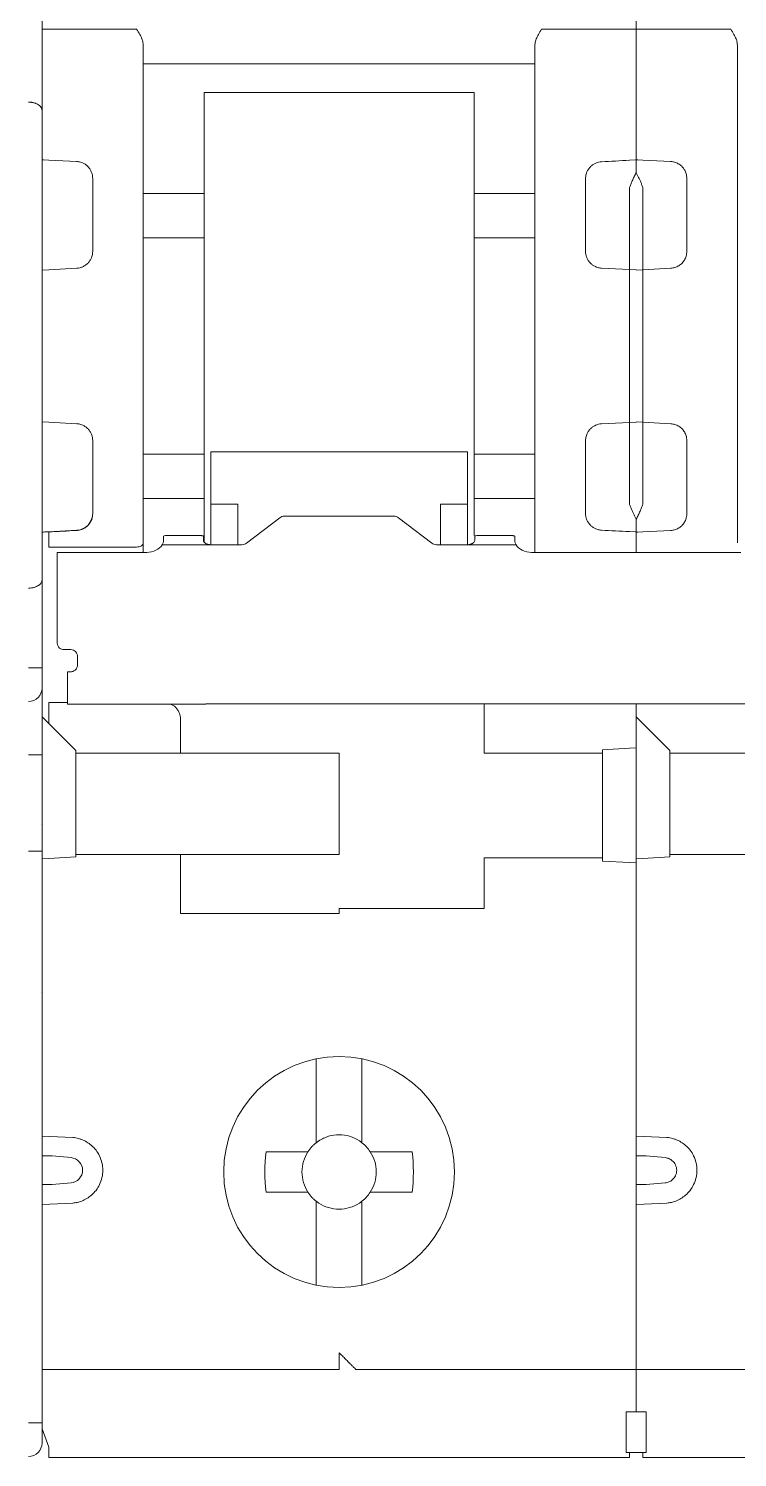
# Model space of a CAD drawing. Header units: millimetres. Extents: x 1359 to 3577, y 1336 to 3557.
# Drawn here: x 2644.58 to 2665.58, y 2687.53 to 2729.83 of the extents above; entities that cross this region are included whole.
import ezdxf

# ---------------------------------------------------------------- set-up
doc = ezdxf.new("R2010")
doc.units = ezdxf.units.MM
doc.layers.add('000-PI-Oprema', color=30, linetype='Continuous', lineweight=5)

msp = doc.modelspace()

# ---------------------------------------------------------------- linework, layer by layer
at = {"layer": '000-PI-Oprema', "color": 0, "lineweight": 0}
for p, q in [((2644.976, 2729.814), (2644.976, 2754.131)), ((2662.576, 2753.981), (2662.576, 2729.814)), ((2645.176, 2729.814), (2644.976, 2729.814)), ((2645.176, 2729.814), (2647.776, 2729.814)), ((2659.776, 2729.814), (2662.376, 2729.814)), ((2662.576, 2729.814), (2662.376, 2729.814)), ((2662.576, 2729.814), (2662.576, 2728.572)), ((2662.776, 2729.814), (2662.576, 2729.814)), ((2662.776, 2729.814), (2665.376, 2729.814)), ((2647.976, 2728.783), (2659.576, 2728.783)), ((2662.576, 2728.572), (2662.576, 2725.939)), ((2649.776, 2727.937), (2657.776, 2727.937)), ((2644.976, 2722.679), (2644.976, 2725.556)), ((2645.022, 2725.938), (2644.994, 2725.939)), ((2645.176, 2725.933), (2645.022, 2725.938)), ((2646.002, 2725.892), (2645.176, 2725.935)), ((2645.176, 2725.933), (2645.176, 2725.935)), ((2646.002, 2725.886), (2646.002, 2725.892)), ((2662.376, 2725.928), (2662.557, 2725.937)), ((2662.622, 2725.938), (2662.594, 2725.939)), ((2662.776, 2725.933), (2662.622, 2725.938)), ((2663.602, 2725.892), (2662.776, 2725.935)), ((2663.602, 2725.892), (2663.602, 2725.886)), ((2662.376, 2725.119), (2662.376, 2722.692)), ((2662.776, 2722.69), (2662.776, 2725.121)), ((2647.976, 2724.948), (2649.776, 2724.948)), ((2659.576, 2724.948), (2657.776, 2724.948)), ((2647.976, 2723.637), (2649.776, 2723.637)), ((2657.776, 2723.637), (2659.576, 2723.637)), ((2644.976, 2722.679), (2645.176, 2722.69)), ((2645.176, 2722.69), (2646.002, 2722.733)), ((2662.376, 2722.692), (2661.55, 2722.735)), ((2662.376, 2722.692), (2662.576, 2722.681)), ((2662.776, 2722.69), (2662.576, 2722.679)), ((2663.602, 2722.733), (2662.776, 2722.69)), ((2645.176, 2718.173), (2644.976, 2718.183)), ((2644.976, 2717.131), (2644.976, 2718.183)), ((2646.002, 2718.129), (2645.176, 2718.173)), ((2661.55, 2718.128), (2662.376, 2718.171)), ((2662.576, 2718.181), (2662.376, 2718.171)), ((2662.376, 2718.171), (2662.376, 2715.743)), ((2662.576, 2718.183), (2662.776, 2718.173)), ((2662.776, 2718.173), (2663.602, 2718.129)), ((2662.776, 2715.741), (2662.776, 2718.173)), ((2647.976, 2717.225), (2649.776, 2717.225)), ((2649.976, 2717.302), (2649.976, 2715.751)), ((2657.576, 2717.302), (2649.976, 2717.302)), ((2657.576, 2715.751), (2657.576, 2717.302)), ((2659.576, 2717.225), (2657.776, 2717.225)), ((2649.776, 2715.915), (2647.976, 2715.915)), ((2649.776, 2714.631), (2649.776, 2715.915)), ((2657.776, 2714.824), (2657.776, 2715.915)), ((2657.776, 2715.915), (2659.576, 2715.915)), ((2650.776, 2715.751), (2649.976, 2715.751)), ((2649.976, 2714.549), (2649.976, 2715.751)), ((2650.776, 2714.549), (2650.776, 2715.751)), ((2652.159, 2715.392), (2655.393, 2715.392)), ((2657.576, 2715.751), (2656.776, 2715.751)), ((2656.776, 2714.549), (2656.776, 2715.751)), ((2657.576, 2715.751), (2657.576, 2714.549)), ((2644.994, 2714.923), (2646.002, 2714.976)), ((2646.002, 2714.97), (2646.002, 2714.976)), ((2651.035, 2714.594), (2652.018, 2715.347)), ((2655.535, 2715.347), (2656.518, 2714.594)), ((2662.776, 2714.927), (2663.602, 2714.97)), ((2645.176, 2714.927), (2645.176, 2714.929)), ((2647.976, 2714.602), (2647.976, 2714.32)), ((2649.959, 2714.549), (2648.534, 2714.549)), ((2648.576, 2714.726), (2648.576, 2714.804)), ((2649.559, 2714.822), (2648.776, 2714.822)), ((2649.759, 2714.804), (2649.759, 2714.726)), ((2649.959, 2714.549), (2650.893, 2714.549)), ((2656.659, 2714.549), (2657.593, 2714.549)), ((2659.018, 2714.549), (2657.593, 2714.549)), ((2657.793, 2714.804), (2657.793, 2714.726)), ((2658.777, 2714.822), (2657.993, 2714.822)), ((2658.977, 2714.804), (2658.977, 2714.726)), ((2659.576, 2714.331), (2659.576, 2714.754)), ((2662.557, 2714.925), (2662.376, 2714.935)), ((2662.576, 2714.924), (2662.576, 2714.32)), ((2662.622, 2714.924), (2662.776, 2714.929)), ((2662.776, 2714.929), (2662.776, 2714.927)), ((2647.776, 2714.479), (2645.176, 2714.479)), ((2645.426, 2713.707), (2645.426, 2714.32)), ((2645.426, 2714.32), (2648.076, 2714.32)), ((2659.477, 2714.32), (2665.676, 2714.32)), ((2645.426, 2713.05), (2645.426, 2711.641)), ((2645.826, 2711.442), (2645.626, 2711.442)), ((2646.026, 2710.993), (2646.026, 2711.242)), ((2644.976, 2710.731), (2644.976, 2711.048)), ((2644.976, 2709.457), (2644.976, 2710.731)), ((2645.726, 2710.788), (2645.826, 2710.788)), ((2645.726, 2710.744), (2645.726, 2710.788)), ((2645.726, 2710.744), (2645.726, 2710.655)), ((2645.726, 2709.881), (2645.176, 2709.881)), ((2645.726, 2709.833), (2649.826, 2709.833)), ((2649.826, 2709.834), (2675.326, 2709.834)), ((2658.076, 2708.381), (2658.076, 2709.834)), ((2662.576, 2709.834), (2662.576, 2709.457)), ((2644.976, 2705.281), (2644.976, 2709.457)), ((2644.976, 2709.457), (2645.176, 2709.257)), ((2645.176, 2709.257), (2645.176, 2709.381)), ((2645.176, 2709.257), (2645.976, 2708.457)), ((2649.076, 2708.381), (2649.076, 2709.381)), ((2662.576, 2709.457), (2662.776, 2709.257)), ((2662.576, 2708.534), (2662.576, 2709.457)), ((2662.776, 2709.257), (2663.576, 2708.457)), ((2645.976, 2708.457), (2645.976, 2708.381)), ((2649.076, 2708.381), (2645.976, 2708.381)), ((2645.976, 2708.381), (2645.976, 2705.381)), ((2649.076, 2708.381), (2649.476, 2708.381)), ((2649.476, 2708.381), (2653.776, 2708.381)), ((2653.776, 2708.381), (2653.776, 2705.381)), ((2658.476, 2708.381), (2658.076, 2708.381)), ((2658.476, 2708.381), (2661.576, 2708.381)), ((2661.576, 2708.481), (2662.376, 2708.523)), ((2661.576, 2708.481), (2661.576, 2708.381)), ((2661.576, 2708.381), (2661.576, 2705.281)), ((2662.576, 2708.534), (2662.376, 2708.523)), ((2662.576, 2708.534), (2662.576, 2705.281)), ((2663.576, 2708.457), (2663.576, 2708.381)), ((2663.576, 2708.381), (2666.676, 2708.381)), ((2663.576, 2708.381), (2663.576, 2705.381)), ((2644.976, 2706.281), (2644.971, 2706.286)), ((2644.976, 2705.253), (2645.176, 2705.263)), ((2644.976, 2705.253), (2644.976, 2697.358)), ((2645.976, 2705.305), (2645.176, 2705.263)), ((2645.976, 2705.381), (2645.976, 2705.305)), ((2649.076, 2705.381), (2645.976, 2705.381)), ((2649.076, 2703.631), (2649.076, 2705.381)), ((2649.076, 2705.381), (2649.476, 2705.381)), ((2653.776, 2705.381), (2649.476, 2705.381)), ((2658.476, 2705.281), (2658.076, 2705.281)), ((2658.076, 2705.281), (2658.076, 2703.781)), ((2661.576, 2705.281), (2658.476, 2705.281)), ((2661.576, 2705.181), (2661.576, 2705.281)), ((2662.576, 2705.253), (2662.576, 2705.281)), ((2662.576, 2705.253), (2662.776, 2705.263)), ((2662.576, 2705.253), (2662.576, 2705.129)), ((2663.576, 2705.305), (2662.776, 2705.263)), ((2663.576, 2705.381), (2663.576, 2705.305)), ((2666.676, 2705.381), (2663.576, 2705.381)), ((2662.376, 2705.139), (2661.576, 2705.181)), ((2662.376, 2705.139), (2662.576, 2705.129)), ((2662.576, 2697.358), (2662.576, 2705.129)), ((2653.776, 2703.631), (2649.076, 2703.631)), ((2653.776, 2703.781), (2653.776, 2703.631)), ((2658.076, 2703.781), (2653.776, 2703.781)), ((2644.971, 2701.276), (2644.976, 2701.281)), ((2653.101, 2699.32), (2653.101, 2699.257)), ((2654.451, 2699.257), (2654.451, 2699.32)), ((2653.101, 2699.257), (2653.101, 2697.138)), ((2654.451, 2697.138), (2654.451, 2699.257)), ((2644.976, 2697.184), (2644.976, 2697.357)), ((2662.576, 2697.358), (2662.576, 2694.705)), ((2645.886, 2697.003), (2644.976, 2697.041)), ((2653.101, 2697.138), (2653.101, 2696.85)), ((2654.451, 2697.138), (2654.451, 2696.85)), ((2663.486, 2697.003), (2662.576, 2697.041)), ((2644.976, 2695.609), (2644.976, 2696.454)), ((2645.276, 2696.454), (2645.834, 2696.405)), ((2651.612, 2696.581), (2652.47, 2696.581)), ((2655.94, 2696.581), (2655.082, 2696.581)), ((2662.876, 2696.454), (2663.434, 2696.405)), ((2645.834, 2695.658), (2645.276, 2695.609)), ((2662.876, 2695.609), (2663.434, 2695.658)), ((2652.47, 2695.381), (2651.612, 2695.381)), ((2653.101, 2695.113), (2653.101, 2694.825)), ((2654.451, 2695.113), (2654.451, 2694.825)), ((2655.94, 2695.381), (2655.082, 2695.381)), ((2644.976, 2695.022), (2645.886, 2695.06)), ((2644.976, 2694.705), (2644.976, 2694.759)), ((2644.976, 2694.705), (2644.976, 2690.981)), ((2653.101, 2694.825), (2653.101, 2692.705)), ((2654.451, 2692.705), (2654.451, 2694.825)), ((2662.576, 2695.022), (2663.486, 2695.06)), ((2662.576, 2690.981), (2662.576, 2694.705)), ((2653.101, 2692.705), (2653.101, 2692.631)), ((2654.451, 2692.631), (2654.451, 2692.705)), ((2644.976, 2690.981), (2644.976, 2688.381)), ((2662.576, 2690.981), (2662.576, 2688.881)), ((2644.976, 2690.131), (2653.776, 2690.131)), ((2662.576, 2690.131), (2654.276, 2690.131)), ((2671.376, 2690.131), (2662.576, 2690.131)), ((2662.876, 2688.881), (2662.276, 2688.881)), ((2644.976, 2688.381), (2645.176, 2687.832)), ((2649.976, 2687.531), (2645.176, 2687.531)), ((2657.596, 2687.531), (2649.976, 2687.531)), ((2662.376, 2687.531), (2657.596, 2687.531)), ((2662.376, 2687.681), (2662.276, 2687.681)), ((2662.776, 2687.681), (2662.376, 2687.681)), ((2662.876, 2687.681), (2662.776, 2687.681)), ((2667.576, 2687.531), (2662.776, 2687.531))]:
    msp.add_line(p, q, dxfattribs=at)
at = {"layer": '000-PI-Oprema', "color": 0, "linetype": 'ByBlock', "lineweight": 0}
for p, q in [((2644.976, 2754.007), (2644.976, 2727.396)), ((2644.976, 2754.007), (2644.976, 2727.396)), ((2644.976, 2727.396), (2644.976, 2713.518)), ((2644.976, 2713.518), (2644.976, 2710.907)), ((2644.976, 2710.907), (2644.576, 2710.907)), ((2644.976, 2710.907), (2644.976, 2710.307)), ((2644.976, 2710.307), (2644.976, 2708.332)), ((2644.976, 2708.332), (2644.576, 2708.332)), ((2644.976, 2708.332), (2644.976, 2705.482)), ((2644.576, 2705.482), (2644.976, 2705.482)), ((2644.976, 2705.482), (2644.976, 2688.557)), ((2644.976, 2688.557), (2644.576, 2688.557)), ((2644.976, 2688.557), (2644.976, 2687.957))]:
    msp.add_line(p, q, dxfattribs=at)
at = {"layer": '000-PI-Oprema', "color": 0, "lineweight": 0, "flags": 128}
msp.add_lwpolyline([(2647.976, 2714.602), (2647.972, 2714.578), (2647.961, 2714.555), (2647.943, 2714.534), (2647.918, 2714.515), (2647.887, 2714.5), (2647.853, 2714.489), (2647.815, 2714.482), (2647.776, 2714.479)], dxfattribs=at)
at = {"layer": '000-PI-Oprema', "color": 0, "lineweight": 0}
msp.add_circle((2653.776, 2695.981), 3.418, dxfattribs=at)
at = {"layer": '000-PI-Oprema', "color": 0, "linetype": 'ByBlock', "lineweight": 0}
for centre in [(2644.576, 2710.307), (2644.576, 2687.957)]:
    msp.add_arc(centre, 0.4, 270, 0, dxfattribs=at)
at = {"layer": '000-PI-Oprema', "color": 0, "lineweight": 0}
for start, end in [(133.0681, 135), (123.0557, 133.0681), (46.9319, 56.9443), (136.9319, 146.9443), (135, 136.9319), (33.0557, 43.0681), (213.0557, 223.0681), (223.0681, 225), (225, 226.9319), (226.9319, 236.9443), (303.0557, 313.0681), (315, 316.9319), (316.9319, 326.9443)]:
    msp.add_arc((2653.776, 2695.981), 1.1, start, end, dxfattribs=at)
for points, knots in [([(2644.976, 2728.572), (2644.976, 2728.586), (2644.976, 2728.612), (2644.976, 2728.659), (2644.976, 2728.712), (2644.976, 2728.792), (2644.976, 2728.907), (2644.976, 2729.067), (2644.976, 2729.243), (2644.976, 2729.43), (2644.976, 2729.621), (2644.976, 2729.75), (2644.976, 2729.814)], [0, 0, 0, 0, 0.061391, 0.122427, 0.18342, 0.24468, 0.372209, 0.500076, 0.627605, 0.755472, 0.877481, 1, 1, 1, 1]), ([(2647.776, 2729.814), (2647.81, 2729.761), (2647.857, 2729.687), (2647.908, 2729.588), (2647.942, 2729.51), (2647.969, 2729.423), (2647.974, 2729.356), (2647.976, 2729.324)], [0, 0, 0, 0, 0.350015, 0.493309, 0.624855, 0.821183, 1, 1, 1, 1]), ([(2659.576, 2729.324), (2659.577, 2729.345), (2659.579, 2729.389), (2659.594, 2729.455), (2659.615, 2729.521), (2659.645, 2729.588), (2659.696, 2729.687), (2659.743, 2729.762), (2659.776, 2729.814)], [0, 0, 0, 0, 0.117446, 0.242847, 0.378002, 0.506391, 0.652474, 1, 1, 1, 1]), ([(2665.376, 2729.814), (2665.41, 2729.761), (2665.457, 2729.687), (2665.508, 2729.587), (2665.542, 2729.51), (2665.569, 2729.423), (2665.574, 2729.356), (2665.576, 2729.324)], [0, 0, 0, 0, 0.350596, 0.493868, 0.625405, 0.821427, 1, 1, 1, 1]), ([(2647.976, 2729.17), (2647.976, 2729.13), (2647.976, 2729.049), (2647.976, 2728.918), (2647.976, 2728.778), (2647.976, 2728.631), (2647.976, 2728.475), (2647.976, 2728.31), (2647.976, 2728.138), (2647.976, 2727.897), (2647.976, 2727.578), (2647.976, 2727.167), (2647.976, 2726.73), (2647.976, 2726.417), (2647.976, 2726.26)], [0, 0, 0, 0, 0.062736, 0.125281, 0.187695, 0.250043, 0.312387, 0.374792, 0.437318, 0.500031, 0.625212, 0.749931, 0.874692, 1, 1, 1, 1]), ([(2659.576, 2729.17), (2659.576, 2729.18), (2659.576, 2729.199), (2659.576, 2729.235), (2659.576, 2729.277), (2659.576, 2729.308), (2659.576, 2729.324)], [0, 0, 0, 0, 0.251193, 0.5, 0.748807, 1, 1, 1, 1]), ([(2659.576, 2726.108), (2659.576, 2726.192), (2659.576, 2726.358), (2659.576, 2726.6), (2659.576, 2726.835), (2659.576, 2727.062), (2659.576, 2727.282), (2659.576, 2727.495), (2659.576, 2727.701), (2659.576, 2727.965), (2659.576, 2728.274), (2659.576, 2728.61), (2659.576, 2728.914), (2659.576, 2729.085), (2659.576, 2729.17)], [0, 0, 0, 0, 0.062754, 0.125301, 0.187708, 0.250043, 0.312375, 0.374772, 0.437302, 0.500033, 0.625237, 0.749935, 0.874674, 1, 1, 1, 1]), ([(2665.576, 2729.324), (2665.576, 2729.308), (2665.576, 2729.277), (2665.576, 2729.235), (2665.576, 2729.199), (2665.576, 2729.18), (2665.576, 2729.17)], [0, 0, 0, 0, 0.251193, 0.5, 0.748807, 1, 1, 1, 1]), ([(2665.576, 2729.17), (2665.576, 2729.13), (2665.576, 2729.049), (2665.576, 2728.918), (2665.576, 2728.778), (2665.576, 2728.631), (2665.576, 2728.475), (2665.576, 2728.31), (2665.576, 2728.138), (2665.576, 2727.897), (2665.576, 2727.578), (2665.576, 2727.167), (2665.576, 2726.73), (2665.576, 2726.417), (2665.576, 2726.26)], [0, 0, 0, 0, 0.062736, 0.125281, 0.187695, 0.250043, 0.312387, 0.374792, 0.437318, 0.500031, 0.625212, 0.749931, 0.874692, 1, 1, 1, 1]), ([(2644.976, 2725.939), (2644.976, 2726.01), (2644.976, 2726.153), (2644.976, 2726.359), (2644.976, 2726.56), (2644.976, 2726.755), (2644.976, 2726.943), (2644.976, 2727.126), (2644.976, 2727.302), (2644.976, 2727.529), (2644.976, 2727.795), (2644.976, 2728.085), (2644.976, 2728.348), (2644.976, 2728.497), (2644.976, 2728.572)], [0, 0, 0, 0, 0.062728, 0.125271, 0.18769, 0.250045, 0.312396, 0.374804, 0.437328, 0.500029, 0.625194, 0.749922, 0.874696, 1, 1, 1, 1]), ([(2649.776, 2727.937), (2649.776, 2727.896), (2649.776, 2727.813), (2649.776, 2727.695), (2649.776, 2727.582), (2649.776, 2727.439), (2649.776, 2727.274), (2649.776, 2727.166), (2649.776, 2727.113)], [0, 0, 0, 0, 0.125424, 0.250193, 0.374902, 0.500146, 0.749703, 1, 1, 1, 1]), ([(2657.776, 2727.113), (2657.776, 2727.139), (2657.776, 2727.191), (2657.776, 2727.279), (2657.776, 2727.373), (2657.776, 2727.508), (2657.776, 2727.692), (2657.776, 2727.855), (2657.776, 2727.937)], [0, 0, 0, 0, 0.125424, 0.250193, 0.374902, 0.500146, 0.749703, 1, 1, 1, 1]), ([(2657.776, 2724.948), (2657.776, 2725.019), (2657.776, 2725.161), (2657.776, 2725.367), (2657.776, 2725.568), (2657.776, 2725.764), (2657.776, 2725.954), (2657.776, 2726.2), (2657.776, 2726.492), (2657.776, 2726.819), (2657.776, 2727.015), (2657.776, 2727.113)], [0, 0, 0, 0, 0.083508, 0.166833, 0.25006, 0.333277, 0.416572, 0.500032, 0.666688, 0.83311, 1, 1, 1, 1]), ([(2647.976, 2726.26), (2647.976, 2726.196), (2647.976, 2726.069), (2647.976, 2725.87), (2647.976, 2725.668), (2647.976, 2725.46), (2647.976, 2725.248), (2647.976, 2725.031), (2647.976, 2724.809), (2647.976, 2724.658), (2647.976, 2724.583)], [0, 0, 0, 0, 0.12575, 0.250858, 0.375537, 0.5, 0.624463, 0.749142, 0.87425, 1, 1, 1, 1]), ([(2659.576, 2724.715), (2659.576, 2724.786), (2659.576, 2724.928), (2659.576, 2725.136), (2659.576, 2725.34), (2659.576, 2725.539), (2659.576, 2725.734), (2659.576, 2725.924), (2659.576, 2726.047), (2659.576, 2726.108)], [0, 0, 0, 0, 0.143512, 0.28637, 0.428834, 0.571166, 0.71363, 0.856488, 1, 1, 1, 1]), ([(2665.576, 2726.26), (2665.576, 2726.196), (2665.576, 2726.069), (2665.576, 2725.87), (2665.576, 2725.668), (2665.576, 2725.46), (2665.576, 2725.248), (2665.576, 2725.031), (2665.576, 2724.809), (2665.576, 2724.658), (2665.576, 2724.583)], [0, 0, 0, 0, 0.12575, 0.250858, 0.375537, 0.5, 0.624463, 0.749142, 0.87425, 1, 1, 1, 1]), ([(2646.002, 2725.892), (2646.022, 2725.89), (2646.061, 2725.887), (2646.117, 2725.874), (2646.183, 2725.85), (2646.255, 2725.811), (2646.329, 2725.752), (2646.392, 2725.678), (2646.439, 2725.591), (2646.47, 2725.495), (2646.474, 2725.428), (2646.476, 2725.394)], [0, 0, 0, 0, 0.071618, 0.143308, 0.216363, 0.334035, 0.455285, 0.587191, 0.721903, 0.860899, 1, 1, 1, 1]), ([(2661.076, 2725.385), (2661.077, 2725.408), (2661.079, 2725.453), (2661.093, 2725.519), (2661.119, 2725.593), (2661.162, 2725.671), (2661.224, 2725.745), (2661.298, 2725.804), (2661.379, 2725.847), (2661.463, 2725.876), (2661.521, 2725.882), (2661.55, 2725.885)], [0, 0, 0, 0, 0.093221, 0.185813, 0.279137, 0.41434, 0.546905, 0.668022, 0.785627, 0.893606, 1, 1, 1, 1]), ([(2662.376, 2725.119), (2662.389, 2725.151), (2662.416, 2725.22), (2662.462, 2725.326), (2662.516, 2725.442), (2662.555, 2725.516), (2662.576, 2725.555)], [0, 0, 0, 0, 0.193415, 0.424448, 0.693252, 1, 1, 1, 1]), ([(2662.776, 2725.121), (2662.764, 2725.153), (2662.739, 2725.216), (2662.7, 2725.307), (2662.66, 2725.394), (2662.618, 2725.478), (2662.59, 2725.53), (2662.576, 2725.556)], [0, 0, 0, 0, 0.194202, 0.390464, 0.589612, 0.792498, 1, 1, 1, 1]), ([(2664.076, 2725.394), (2664.075, 2725.417), (2664.074, 2725.462), (2664.059, 2725.528), (2664.034, 2725.601), (2663.991, 2725.678), (2663.922, 2725.76), (2663.83, 2725.829), (2663.718, 2725.878), (2663.64, 2725.888), (2663.602, 2725.892)], [0, 0, 0, 0, 0.092601, 0.18543, 0.278489, 0.413813, 0.545287, 0.709927, 0.860804, 1, 1, 1, 1]), ([(2649.776, 2724.948), (2649.776, 2724.899), (2649.776, 2724.801), (2649.776, 2724.585), (2649.776, 2724.346), (2649.776, 2724.101), (2649.776, 2723.881), (2649.776, 2723.716), (2649.776, 2723.66), (2649.776, 2723.637)], [0, 0, 0, 0, 0.150243, 0.300485, 0.450729, 0.600973, 0.751216, 0.901461, 1, 1, 1, 1]), ([(2657.776, 2724.948), (2657.776, 2724.899), (2657.776, 2724.801), (2657.776, 2724.585), (2657.776, 2724.346), (2657.776, 2724.101), (2657.776, 2723.881), (2657.776, 2723.716), (2657.776, 2723.66), (2657.776, 2723.637)], [0, 0, 0, 0, 0.150243, 0.300485, 0.450729, 0.600973, 0.751216, 0.901461, 1, 1, 1, 1]), ([(2659.576, 2716.148), (2659.576, 2716.262), (2659.576, 2716.49), (2659.576, 2716.835), (2659.576, 2717.183), (2659.576, 2717.533), (2659.576, 2717.887), (2659.576, 2718.484), (2659.576, 2719.331), (2659.576, 2720.431), (2659.576, 2721.531), (2659.576, 2722.498), (2659.576, 2723.33), (2659.576, 2724.03), (2659.576, 2724.486), (2659.576, 2724.715)], [0, 0, 0, 0, 0.041431, 0.082793, 0.124119, 0.165441, 0.206793, 0.248207, 0.374079, 0.500012, 0.625883, 0.751817, 0.834548, 0.917188, 1, 1, 1, 1]), ([(2646.476, 2723.232), (2646.476, 2723.352), (2646.476, 2723.591), (2646.476, 2723.946), (2646.476, 2724.299), (2646.476, 2724.531), (2646.476, 2724.647)], [0, 0, 0, 0, 0.2501, 0.5, 0.7499, 1, 1, 1, 1]), ([(2647.976, 2724.583), (2647.976, 2724.472), (2647.976, 2724.25), (2647.976, 2723.915), (2647.976, 2723.577), (2647.976, 2723.237), (2647.976, 2722.895), (2647.976, 2722.316), (2647.976, 2721.496), (2647.976, 2720.431), (2647.976, 2719.367), (2647.976, 2718.431), (2647.976, 2717.625), (2647.976, 2716.946), (2647.976, 2716.502), (2647.976, 2716.28)], [0, 0, 0, 0, 0.041447, 0.082829, 0.124176, 0.16552, 0.206891, 0.248321, 0.374134, 0.500011, 0.625824, 0.751702, 0.834467, 0.91715, 1, 1, 1, 1]), ([(2665.576, 2724.583), (2665.576, 2724.472), (2665.576, 2724.25), (2665.576, 2723.915), (2665.576, 2723.577), (2665.576, 2723.237), (2665.576, 2722.895), (2665.576, 2722.316), (2665.576, 2721.496), (2665.576, 2720.431), (2665.576, 2719.367), (2665.576, 2718.431), (2665.576, 2717.625), (2665.576, 2716.946), (2665.576, 2716.502), (2665.576, 2716.28)], [0, 0, 0, 0, 0.041447, 0.082829, 0.124176, 0.16552, 0.206891, 0.248321, 0.374134, 0.500011, 0.625824, 0.751702, 0.834467, 0.91715, 1, 1, 1, 1]), ([(2649.776, 2723.637), (2649.776, 2723.554), (2649.776, 2723.387), (2649.776, 2723.132), (2649.776, 2722.875), (2649.776, 2722.615), (2649.776, 2722.352), (2649.776, 2721.905), (2649.776, 2721.265), (2649.776, 2720.431), (2649.776, 2719.598), (2649.776, 2718.869), (2649.776, 2718.247), (2649.776, 2717.728), (2649.776, 2717.393), (2649.776, 2717.225)], [0, 0, 0, 0, 0.041319, 0.082538, 0.123706, 0.164869, 0.206076, 0.247373, 0.373654, 0.500018, 0.626299, 0.752662, 0.835118, 0.917437, 1, 1, 1, 1]), ([(2657.776, 2723.637), (2657.776, 2722.63), (2657.776, 2721.531), (2657.776, 2719.332), (2657.776, 2718.233), (2657.776, 2717.225)], [0, 0, 0, 0, 0.5, 0.5, 1, 1, 1, 1]), ([(2646.476, 2723.232), (2646.476, 2723.211), (2646.474, 2723.169), (2646.461, 2723.106), (2646.438, 2723.035), (2646.399, 2722.96), (2646.34, 2722.885), (2646.268, 2722.822), (2646.186, 2722.775), (2646.096, 2722.743), (2646.034, 2722.736), (2646.002, 2722.733)], [0, 0, 0, 0, 0.085507, 0.170147, 0.255273, 0.381189, 0.506725, 0.630753, 0.754527, 0.877113, 1, 1, 1, 1]), ([(2661.55, 2722.735), (2661.529, 2722.737), (2661.487, 2722.74), (2661.426, 2722.756), (2661.358, 2722.782), (2661.285, 2722.824), (2661.213, 2722.887), (2661.154, 2722.961), (2661.11, 2723.046), (2661.081, 2723.138), (2661.078, 2723.202), (2661.076, 2723.234)], [0, 0, 0, 0, 0.082209, 0.16366, 0.245689, 0.369303, 0.493372, 0.618767, 0.744744, 0.872104, 1, 1, 1, 1]), ([(2663.602, 2722.733), (2663.623, 2722.735), (2663.664, 2722.739), (2663.725, 2722.754), (2663.783, 2722.776), (2663.839, 2722.806), (2663.891, 2722.842), (2663.95, 2722.897), (2664.012, 2722.978), (2664.065, 2723.095), (2664.072, 2723.185), (2664.076, 2723.232)], [0, 0, 0, 0, 0.080411, 0.161533, 0.243405, 0.326066, 0.409552, 0.493901, 0.642123, 0.810797, 1, 1, 1, 1]), ([(2644.976, 2718.183), (2644.976, 2718.289), (2644.976, 2718.502), (2644.976, 2718.821), (2644.976, 2719.142), (2644.976, 2719.463), (2644.976, 2719.785), (2644.976, 2720.108), (2644.976, 2720.512), (2644.976, 2720.997), (2644.976, 2721.56), (2644.976, 2722.122), (2644.976, 2722.493), (2644.976, 2722.679)], [0, 0, 0, 0, 0.071572, 0.143012, 0.214372, 0.285701, 0.357051, 0.428472, 0.500015, 0.625079, 0.749917, 0.8748, 1, 1, 1, 1]), ([(2662.376, 2722.692), (2662.376, 2722.585), (2662.376, 2722.371), (2662.376, 2722.049), (2662.376, 2721.727), (2662.376, 2721.404), (2662.376, 2721.08), (2662.376, 2720.756), (2662.376, 2720.35), (2662.376, 2719.863), (2662.376, 2719.297), (2662.376, 2718.732), (2662.376, 2718.358), (2662.376, 2718.171)], [0, 0, 0, 0, 0.071556, 0.142997, 0.214365, 0.285706, 0.357065, 0.428486, 0.500013, 0.625062, 0.749916, 0.874816, 1, 1, 1, 1]), ([(2646.002, 2718.129), (2646.023, 2718.128), (2646.065, 2718.124), (2646.126, 2718.108), (2646.195, 2718.082), (2646.268, 2718.04), (2646.34, 2717.978), (2646.399, 2717.903), (2646.443, 2717.818), (2646.471, 2717.726), (2646.475, 2717.662), (2646.476, 2717.63)], [0, 0, 0, 0, 0.082205, 0.163652, 0.245679, 0.369354, 0.493482, 0.618917, 0.744935, 0.872201, 1, 1, 1, 1]), ([(2661.076, 2717.628), (2661.077, 2717.65), (2661.079, 2717.692), (2661.091, 2717.755), (2661.115, 2717.826), (2661.154, 2717.901), (2661.213, 2717.976), (2661.285, 2718.038), (2661.367, 2718.085), (2661.456, 2718.118), (2661.519, 2718.124), (2661.55, 2718.128)], [0, 0, 0, 0, 0.085573, 0.170275, 0.255463, 0.381339, 0.506835, 0.630803, 0.754517, 0.877108, 1, 1, 1, 1]), ([(2664.076, 2717.63), (2664.075, 2717.654), (2664.073, 2717.702), (2664.058, 2717.77), (2664.036, 2717.831), (2664.007, 2717.886), (2663.974, 2717.934), (2663.922, 2717.995), (2663.842, 2718.06), (2663.726, 2718.114), (2663.644, 2718.124), (2663.602, 2718.129)], [0, 0, 0, 0, 0.097376, 0.189595, 0.276665, 0.358598, 0.435408, 0.507112, 0.674555, 0.83875, 1, 1, 1, 1]), ([(2646.476, 2716.215), (2646.476, 2716.331), (2646.476, 2716.564), (2646.476, 2716.917), (2646.476, 2717.272), (2646.476, 2717.511), (2646.476, 2717.63)], [0, 0, 0, 0, 0.2501, 0.5, 0.7499, 1, 1, 1, 1]), ([(2644.976, 2715.306), (2644.976, 2715.306), (2644.976, 2715.633), (2644.976, 2716.016), (2644.976, 2716.505), (2644.976, 2716.859), (2644.976, 2717.088), (2644.976, 2717.117), (2644.976, 2717.131)], [0, 0, 0, 0, 0.008736, 0.206989, 0.405242, 0.603494, 0.801747, 1, 1, 1, 1]), ([(2649.776, 2717.225), (2649.776, 2717.203), (2649.776, 2717.147), (2649.776, 2716.982), (2649.776, 2716.762), (2649.776, 2716.517), (2649.776, 2716.277), (2649.776, 2716.062), (2649.776, 2715.964), (2649.776, 2715.915)], [0, 0, 0, 0, 0.098539, 0.248784, 0.399027, 0.54927, 0.699515, 0.849757, 1, 1, 1, 1]), ([(2657.776, 2717.225), (2657.776, 2717.203), (2657.776, 2717.147), (2657.776, 2716.982), (2657.776, 2716.762), (2657.776, 2716.517), (2657.776, 2716.277), (2657.776, 2716.062), (2657.776, 2715.964), (2657.776, 2715.915)], [0, 0, 0, 0, 0.098539, 0.248784, 0.399027, 0.54927, 0.699515, 0.849757, 1, 1, 1, 1]), ([(2647.976, 2716.28), (2647.976, 2716.204), (2647.976, 2716.053), (2647.976, 2715.832), (2647.976, 2715.615), (2647.976, 2715.403), (2647.976, 2715.195), (2647.976, 2714.992), (2647.976, 2714.794), (2647.976, 2714.666), (2647.976, 2714.602)], [0, 0, 0, 0, 0.12575, 0.250858, 0.375537, 0.5, 0.624463, 0.749142, 0.87425, 1, 1, 1, 1]), ([(2665.576, 2716.28), (2665.576, 2716.204), (2665.576, 2716.053), (2665.576, 2715.832), (2665.576, 2715.615), (2665.576, 2715.403), (2665.576, 2715.195), (2665.576, 2714.992), (2665.576, 2714.794), (2665.576, 2714.666), (2665.576, 2714.602)], [0, 0, 0, 0, 0.12575, 0.250858, 0.375537, 0.5, 0.624463, 0.749142, 0.87425, 1, 1, 1, 1]), ([(2646.476, 2715.468), (2646.476, 2715.529), (2646.476, 2715.65), (2646.476, 2715.836), (2646.476, 2716.024), (2646.476, 2716.151), (2646.476, 2716.215)], [0, 0, 0, 0, 0.25014, 0.5, 0.74986, 1, 1, 1, 1]), ([(2659.576, 2714.754), (2659.576, 2714.816), (2659.576, 2714.938), (2659.576, 2715.128), (2659.576, 2715.323), (2659.576, 2715.522), (2659.576, 2715.726), (2659.576, 2715.935), (2659.576, 2716.077), (2659.576, 2716.148)], [0, 0, 0, 0, 0.143512, 0.28637, 0.428834, 0.571166, 0.71363, 0.856488, 1, 1, 1, 1]), ([(2646.002, 2714.976), (2646.044, 2714.978), (2646.09, 2714.986), (2646.19, 2715.02), (2646.243, 2715.047), (2646.343, 2715.129), (2646.389, 2715.184), (2646.457, 2715.318), (2646.476, 2715.396), (2646.476, 2715.476)], [0, 0, 0, 0, 0.25, 0.25, 0.5, 0.5, 0.75, 0.75, 1, 1, 1, 1]), ([(2646.002, 2714.97), (2646.021, 2714.972), (2646.059, 2714.975), (2646.115, 2714.988), (2646.171, 2715.008), (2646.225, 2715.035), (2646.278, 2715.069), (2646.335, 2715.118), (2646.398, 2715.192), (2646.445, 2715.285), (2646.472, 2715.382), (2646.475, 2715.439), (2646.476, 2715.468)], [0, 0, 0, 0, 0.068374, 0.139377, 0.213319, 0.290477, 0.371094, 0.455382, 0.587277, 0.761474, 0.880592, 1, 1, 1, 1]), ([(2661.55, 2714.978), (2661.531, 2714.98), (2661.492, 2714.983), (2661.436, 2714.996), (2661.37, 2715.02), (2661.298, 2715.058), (2661.224, 2715.118), (2661.161, 2715.192), (2661.114, 2715.279), (2661.082, 2715.376), (2661.078, 2715.443), (2661.076, 2715.477)], [0, 0, 0, 0, 0.070996, 0.142095, 0.214573, 0.332083, 0.453298, 0.585758, 0.72107, 0.860537, 1, 1, 1, 1]), ([(2662.376, 2715.743), (2662.389, 2715.712), (2662.414, 2715.648), (2662.453, 2715.557), (2662.493, 2715.47), (2662.534, 2715.386), (2662.562, 2715.334), (2662.576, 2715.308)], [0, 0, 0, 0, 0.1942, 0.390457, 0.5896, 0.792488, 1, 1, 1, 1]), ([(2662.776, 2715.741), (2662.764, 2715.71), (2662.736, 2715.641), (2662.69, 2715.535), (2662.636, 2715.419), (2662.597, 2715.345), (2662.576, 2715.306)], [0, 0, 0, 0, 0.193384, 0.424408, 0.693222, 1, 1, 1, 1]), ([(2663.602, 2714.97), (2663.621, 2714.972), (2663.659, 2714.975), (2663.715, 2714.988), (2663.771, 2715.008), (2663.825, 2715.035), (2663.878, 2715.069), (2663.935, 2715.118), (2663.998, 2715.192), (2664.045, 2715.285), (2664.072, 2715.382), (2664.075, 2715.439), (2664.076, 2715.468)], [0, 0, 0, 0, 0.068374, 0.139376, 0.213318, 0.290476, 0.371092, 0.45538, 0.587276, 0.76147, 0.88059, 1, 1, 1, 1]), ([(2644.976, 2712.29), (2644.976, 2712.327), (2644.976, 2712.4), (2644.976, 2712.52), (2644.976, 2712.647), (2644.976, 2712.781), (2644.976, 2712.922), (2644.976, 2713.071), (2644.976, 2713.227), (2644.976, 2713.445), (2644.976, 2713.733), (2644.976, 2714.105), (2644.976, 2714.5), (2644.976, 2714.782), (2644.976, 2714.924)], [0, 0, 0, 0, 0.062728, 0.125271, 0.18769, 0.250045, 0.312396, 0.374804, 0.437328, 0.500029, 0.625194, 0.749922, 0.874696, 1, 1, 1, 1]), ([(2645.176, 2714.929), (2645.15, 2714.928), (2645.097, 2714.927), (2645.047, 2714.925), (2645.022, 2714.924)], [0, 0, 0, 0, 0.508632, 1, 1, 1, 1]), ([(2648.076, 2714.32), (2648.173, 2714.32), (2648.269, 2714.342), (2648.431, 2714.423), (2648.496, 2714.481), (2648.534, 2714.549)], [0, 0, 0, 0, 0.5, 0.5, 1, 1, 1, 1]), ([(2648.576, 2714.676), (2648.576, 2714.667), (2648.575, 2714.65), (2648.566, 2714.619), (2648.554, 2714.586), (2648.541, 2714.561), (2648.534, 2714.549)], [0, 0, 0, 0, 0.256458, 0.506841, 0.753776, 1, 1, 1, 1]), ([(2648.576, 2714.804), (2648.576, 2714.809), (2648.598, 2714.814), (2648.672, 2714.82), (2648.724, 2714.822), (2648.776, 2714.822)], [0, 0, 0, 0, 0.5, 0.5, 1, 1, 1, 1]), ([(2648.576, 2714.676), (2648.576, 2714.684), (2648.576, 2714.701), (2648.576, 2714.718), (2648.576, 2714.723), (2648.576, 2714.726)], [0, 0, 0, 0, 0.334189, 0.665811, 1, 1, 1, 1]), ([(2649.759, 2714.804), (2649.759, 2714.806), (2649.757, 2714.808), (2649.745, 2714.811), (2649.727, 2714.814), (2649.694, 2714.818), (2649.638, 2714.821), (2649.586, 2714.822), (2649.559, 2714.822)], [0, 0, 0, 0, 0.128148, 0.251094, 0.373747, 0.501054, 0.748354, 1, 1, 1, 1]), ([(2649.759, 2714.676), (2649.76, 2714.67), (2649.761, 2714.658), (2649.772, 2714.636), (2649.789, 2714.614), (2649.819, 2714.59), (2649.873, 2714.559), (2649.926, 2714.553), (2649.959, 2714.549)], [0, 0, 0, 0, 0.121269, 0.244591, 0.370821, 0.500756, 0.692101, 1, 1, 1, 1]), ([(2657.593, 2714.549), (2657.608, 2714.55), (2657.635, 2714.551), (2657.672, 2714.56), (2657.7, 2714.572), (2657.721, 2714.583), (2657.752, 2714.603), (2657.786, 2714.637), (2657.791, 2714.663), (2657.793, 2714.676)], [0, 0, 0, 0, 0.138294, 0.257669, 0.358107, 0.439606, 0.502183, 0.756685, 1, 1, 1, 1]), ([(2657.993, 2714.822), (2657.98, 2714.822), (2657.954, 2714.822), (2657.916, 2714.821), (2657.881, 2714.819), (2657.842, 2714.816), (2657.801, 2714.811), (2657.796, 2714.807), (2657.793, 2714.804)], [0, 0, 0, 0, 0.128148, 0.251094, 0.373747, 0.501054, 0.748354, 1, 1, 1, 1]), ([(2658.977, 2714.804), (2658.976, 2714.806), (2658.974, 2714.808), (2658.963, 2714.811), (2658.944, 2714.814), (2658.911, 2714.818), (2658.856, 2714.821), (2658.803, 2714.822), (2658.777, 2714.822)], [0, 0, 0, 0, 0.128148, 0.251094, 0.373747, 0.501054, 0.748354, 1, 1, 1, 1]), ([(2658.977, 2714.726), (2658.977, 2714.723), (2658.977, 2714.718), (2658.977, 2714.701), (2658.977, 2714.684), (2658.977, 2714.676)], [0, 0, 0, 0, 0.334189, 0.665811, 1, 1, 1, 1]), ([(2659.018, 2714.549), (2659.012, 2714.561), (2658.999, 2714.586), (2658.986, 2714.619), (2658.978, 2714.65), (2658.977, 2714.667), (2658.977, 2714.676)], [0, 0, 0, 0, 0.246224, 0.493159, 0.743542, 1, 1, 1, 1]), ([(2659.018, 2714.549), (2659.057, 2714.481), (2659.122, 2714.423), (2659.284, 2714.342), (2659.38, 2714.32), (2659.477, 2714.32)], [0, 0, 0, 0, 0.5, 0.5, 1, 1, 1, 1]), ([(2644.976, 2711.048), (2644.976, 2711.081), (2644.976, 2711.145), (2644.976, 2711.241), (2644.976, 2711.336), (2644.976, 2711.463), (2644.976, 2711.619), (2644.976, 2711.795), (2644.976, 2711.955), (2644.976, 2712.092), (2644.976, 2712.207), (2644.976, 2712.262), (2644.976, 2712.29)], [0, 0, 0, 0, 0.061391, 0.122427, 0.18342, 0.24468, 0.372209, 0.500076, 0.627605, 0.755472, 0.877481, 1, 1, 1, 1]), ([(2645.426, 2711.641), (2645.427, 2711.628), (2645.429, 2711.601), (2645.44, 2711.564), (2645.459, 2711.529), (2645.492, 2711.49), (2645.547, 2711.45), (2645.6, 2711.444), (2645.626, 2711.442)], [0, 0, 0, 0, 0.128148, 0.251094, 0.373747, 0.501054, 0.748354, 1, 1, 1, 1]), ([(2646.026, 2711.242), (2646.026, 2711.295), (2646.005, 2711.346), (2645.931, 2711.42), (2645.879, 2711.442), (2645.826, 2711.442)], [0, 0, 0, 0, 0.5, 0.5, 1, 1, 1, 1]), ([(2645.826, 2710.788), (2645.84, 2710.789), (2645.866, 2710.79), (2645.904, 2710.802), (2645.938, 2710.82), (2645.978, 2710.853), (2646.018, 2710.908), (2646.024, 2710.961), (2646.026, 2710.993)], [0, 0, 0, 0, 0.128148, 0.251094, 0.373747, 0.501054, 0.748354, 1, 1, 1, 1]), ([(2645.726, 2709.833), (2645.726, 2709.848), (2645.726, 2709.856), (2645.726, 2710.029), (2645.726, 2710.306), (2645.726, 2710.538), (2645.726, 2710.655)], [0, 0, 0, 0, 0.206145, 0.470763, 0.735381, 1, 1, 1, 1]), ([(2645.176, 2709.881), (2645.176, 2709.881), (2645.176, 2709.827), (2645.176, 2709.642), (2645.176, 2709.512), (2645.176, 2709.381)], [0, 0, 0, 0, 0.5, 0.5, 1, 1, 1, 1]), ([(2648.783, 2709.833), (2648.834, 2709.806), (2648.911, 2709.764), (2648.993, 2709.664), (2649.04, 2709.577), (2649.071, 2709.481), (2649.074, 2709.414), (2649.076, 2709.381)], [0, 0, 0, 0, 0.351287, 0.528122, 0.693874, 0.849103, 1, 1, 1, 1]), ([(2644.976, 2696.454), (2644.976, 2696.571), (2644.976, 2696.805), (2644.976, 2697.083), (2644.976, 2697.181), (2644.976, 2697.219)], [0, 0, 0, 0, 0.378161, 0.755931, 1, 1, 1, 1]), ([(2645.886, 2697.003), (2645.916, 2696.999), (2645.977, 2696.992), (2646.065, 2696.971), (2646.176, 2696.935), (2646.304, 2696.872), (2646.449, 2696.767), (2646.58, 2696.63), (2646.688, 2696.453), (2646.76, 2696.251), (2646.784, 2696.031), (2646.76, 2695.812), (2646.689, 2695.61), (2646.58, 2695.433), (2646.45, 2695.295), (2646.304, 2695.19), (2646.162, 2695.122), (2646.022, 2695.077), (2645.931, 2695.066), (2645.886, 2695.06)], [0, 0, 0, 0, 0.031513, 0.062834, 0.094232, 0.152293, 0.210532, 0.279327, 0.348301, 0.424071, 0.50002, 0.57579, 0.651739, 0.720534, 0.789508, 0.847569, 0.905809, 0.95275, 1, 1, 1, 1]), ([(2654.376, 2696.903), (2654.287, 2696.961), (2654.189, 2697.006), (2653.986, 2697.066), (2653.883, 2697.081), (2653.67, 2697.081), (2653.566, 2697.066), (2653.414, 2697.021), (2653.364, 2697.002), (2653.292, 2696.969), (2653.268, 2696.957), (2653.233, 2696.938), (2653.221, 2696.931), (2653.204, 2696.921), (2653.196, 2696.916), (2653.187, 2696.91), (2653.182, 2696.907), (2653.178, 2696.906), (2653.176, 2696.903)], [0, 0, 0, 0, 0.25, 0.25, 0.5, 0.5, 0.75, 0.75, 0.875, 0.875, 0.9375, 0.9375, 0.96875, 0.96875, 0.984375, 0.992188, 0.992188, 1, 1, 1, 1]), ([(2663.486, 2697.003), (2663.516, 2696.999), (2663.577, 2696.992), (2663.665, 2696.971), (2663.776, 2696.935), (2663.904, 2696.872), (2664.049, 2696.767), (2664.18, 2696.63), (2664.288, 2696.453), (2664.36, 2696.251), (2664.384, 2696.031), (2664.36, 2695.812), (2664.289, 2695.61), (2664.18, 2695.433), (2664.05, 2695.295), (2663.904, 2695.19), (2663.762, 2695.122), (2663.622, 2695.077), (2663.531, 2695.066), (2663.486, 2695.06)], [0, 0, 0, 0, 0.031513, 0.062834, 0.094232, 0.152293, 0.210532, 0.279327, 0.348301, 0.424071, 0.50002, 0.57579, 0.651739, 0.720534, 0.789508, 0.847569, 0.905809, 0.95275, 1, 1, 1, 1]), ([(2644.976, 2696.454), (2644.976, 2696.454), (2645.006, 2696.454), (2645.123, 2696.454), (2645.206, 2696.454), (2645.276, 2696.454)], [0, 0, 0, 0, 0.5, 0.5, 1, 1, 1, 1]), ([(2645.834, 2696.405), (2645.926, 2696.397), (2646.015, 2696.353), (2646.14, 2696.216), (2646.176, 2696.124), (2646.176, 2695.939), (2646.14, 2695.846), (2646.015, 2695.71), (2645.926, 2695.666), (2645.834, 2695.658)], [0, 0, 0, 0, 0.25, 0.25, 0.5, 0.5, 0.75, 0.75, 1, 1, 1, 1]), ([(2652.47, 2696.581), (2652.537, 2696.581), (2652.662, 2696.581), (2652.794, 2696.581), (2652.854, 2696.581)], [0, 0, 0, 0, 0.540007, 1, 1, 1, 1]), ([(2654.698, 2695.381), (2654.814, 2695.56), (2654.876, 2695.768), (2654.876, 2696.194), (2654.814, 2696.403), (2654.698, 2696.581)], [0, 0, 0, 0, 0.5, 0.5, 1, 1, 1, 1]), ([(2662.576, 2696.454), (2662.576, 2696.454), (2662.606, 2696.454), (2662.723, 2696.454), (2662.806, 2696.454), (2662.876, 2696.454)], [0, 0, 0, 0, 0.5, 0.5, 1, 1, 1, 1]), ([(2663.434, 2695.658), (2663.454, 2695.66), (2663.492, 2695.665), (2663.548, 2695.684), (2663.6, 2695.711), (2663.652, 2695.75), (2663.701, 2695.801), (2663.757, 2695.893), (2663.789, 2696.031), (2663.757, 2696.17), (2663.701, 2696.261), (2663.639, 2696.326), (2663.55, 2696.385), (2663.473, 2696.398), (2663.434, 2696.405)], [0, 0, 0, 0, 0.053559, 0.105722, 0.157796, 0.211095, 0.279916, 0.349203, 0.500308, 0.651412, 0.720233, 0.789521, 0.894347, 1, 1, 1, 1]), ([(2644.976, 2694.759), (2644.976, 2694.763), (2644.976, 2694.787), (2644.976, 2694.961), (2644.976, 2695.253), (2644.976, 2695.49), (2644.976, 2695.609)], [0, 0, 0, 0, 0.06983, 0.379482, 0.689581, 1, 1, 1, 1]), ([(2644.976, 2695.609), (2644.976, 2695.609), (2645.009, 2695.609), (2645.12, 2695.609), (2645.198, 2695.609), (2645.276, 2695.609)], [0, 0, 0, 0, 0.5, 0.5, 1, 1, 1, 1]), ([(2662.576, 2695.609), (2662.576, 2695.609), (2662.609, 2695.609), (2662.72, 2695.609), (2662.798, 2695.609), (2662.876, 2695.609)], [0, 0, 0, 0, 0.5, 0.5, 1, 1, 1, 1]), ([(2652.47, 2695.381), (2652.538, 2695.381), (2652.662, 2695.381), (2652.794, 2695.381), (2652.854, 2695.381)], [0, 0, 0, 0, 0.54278, 1, 1, 1, 1]), ([(2653.176, 2695.059), (2653.354, 2694.943), (2653.562, 2694.882), (2653.987, 2694.881), (2654.198, 2694.943), (2654.376, 2695.059)], [0, 0, 0, 0, 0.5, 0.5, 1, 1, 1, 1]), ([(2653.776, 2690.631), (2653.776, 2690.61), (2653.776, 2690.568), (2653.776, 2690.506), (2653.776, 2690.435), (2653.776, 2690.355), (2653.776, 2690.276), (2653.776, 2690.21), (2653.776, 2690.165), (2653.776, 2690.137), (2653.776, 2690.133), (2653.776, 2690.131)], [0, 0, 0, 0, 0.080758, 0.160392, 0.240099, 0.368585, 0.500066, 0.628554, 0.760036, 0.877963, 1, 1, 1, 1]), ([(2654.276, 2690.131), (2654.276, 2690.132), (2654.275, 2690.133), (2654.267, 2690.14), (2654.255, 2690.152), (2654.233, 2690.175), (2654.193, 2690.215), (2654.13, 2690.278), (2654.054, 2690.354), (2653.967, 2690.44), (2653.874, 2690.534), (2653.809, 2690.599), (2653.776, 2690.631)], [0, 0, 0, 0, 0.051851, 0.10362, 0.156261, 0.210683, 0.323967, 0.445967, 0.575521, 0.712834, 0.854621, 1, 1, 1, 1]), ([(2662.276, 2687.681), (2662.276, 2687.73), (2662.276, 2687.795), (2662.276, 2688.059), (2662.276, 2688.319), (2662.276, 2688.881)], [0.2858647, 0.2858647, 0.2858647, 0.2858647, 0.5, 0.5, 1, 1, 1, 1]), ([(2662.876, 2687.681), (2662.876, 2687.7), (2662.876, 2687.755), (2662.876, 2687.869), (2662.876, 2688.028), (2662.876, 2688.206), (2662.876, 2688.393), (2662.876, 2688.518), (2662.876, 2688.881)], [0.287427, 0.287427, 0.287427, 0.287427, 0.3699948, 0.5001298, 0.629921, 0.7600558, 0.879771, 1, 1, 1, 1]), ([(2645.176, 2687.531), (2645.176, 2687.532), (2645.176, 2687.534), (2645.176, 2687.546), (2645.176, 2687.569), (2645.176, 2687.61), (2645.176, 2687.675), (2645.176, 2687.75), (2645.176, 2687.805), (2645.176, 2687.832)], [0, 0, 0, 0, 0.0807576, 0.160392, 0.2400995, 0.3685854, 0.5000663, 0.6285535, 0.7387531, 0.7387531, 0.7387531, 0.7387531]), ([(2662.376, 2687.531), (2662.376, 2687.54), (2662.376, 2687.557), (2662.376, 2687.625), (2662.376, 2687.68), (2662.376, 2687.681)], [0, 0, 0, 0, 0.494587, 0.989166, 1, 1, 1, 1]), ([(2662.776, 2687.681), (2662.776, 2687.68), (2662.776, 2687.625), (2662.776, 2687.557), (2662.776, 2687.54), (2662.776, 2687.531)], [0, 0, 0, 0, 0.010834, 0.505413, 1, 1, 1, 1])]:
    msp.add_open_spline(points, degree=3, knots=knots, dxfattribs=at)
for points in [[(2647.976, 2729.17), (2647.976, 2729.206), (2647.976, 2729.259), (2647.976, 2729.324)], [(2649.776, 2724.948), (2649.776, 2725.803), (2649.776, 2726.543), (2649.776, 2727.113)], [(2644.994, 2725.939), (2644.988, 2725.939), (2644.982, 2725.939), (2644.976, 2725.939)], [(2644.976, 2725.939), (2644.976, 2725.923), (2644.976, 2725.787), (2644.976, 2725.556)], [(2661.55, 2725.885), (2661.825, 2725.899), (2662.101, 2725.913), (2662.376, 2725.928)], [(2662.557, 2725.937), (2662.563, 2725.937), (2662.57, 2725.937), (2662.576, 2725.937)], [(2662.576, 2725.939), (2662.582, 2725.939), (2662.588, 2725.939), (2662.594, 2725.939)], [(2662.576, 2725.555), (2662.576, 2725.785), (2662.576, 2725.922), (2662.576, 2725.937)], [(2646.476, 2725.394), (2646.476, 2725.153), (2646.476, 2724.903), (2646.476, 2724.647)], [(2661.076, 2724.782), (2661.076, 2724.988), (2661.076, 2725.189), (2661.076, 2725.385)], [(2664.076, 2725.394), (2664.076, 2725.153), (2664.076, 2724.903), (2664.076, 2724.647)], [(2661.076, 2723.234), (2661.076, 2723.759), (2661.076, 2724.276), (2661.076, 2724.782)], [(2664.076, 2724.647), (2664.076, 2724.184), (2664.076, 2723.711), (2664.076, 2723.232)], [(2662.776, 2722.69), (2662.776, 2721.199), (2662.776, 2719.663), (2662.776, 2718.173)], [(2661.076, 2716.081), (2661.076, 2716.587), (2661.076, 2717.104), (2661.076, 2717.628)], [(2664.076, 2717.63), (2664.076, 2717.151), (2664.076, 2716.679), (2664.076, 2716.215)], [(2661.076, 2715.477), (2661.076, 2715.673), (2661.076, 2715.875), (2661.076, 2716.081)], [(2664.076, 2716.215), (2664.076, 2715.959), (2664.076, 2715.71), (2664.076, 2715.468)], [(2652.018, 2715.347), (2652.055, 2715.375), (2652.107, 2715.392), (2652.159, 2715.392)], [(2655.393, 2715.392), (2655.446, 2715.392), (2655.498, 2715.375), (2655.535, 2715.347)], [(2644.976, 2715.306), (2644.976, 2715.076), (2644.976, 2714.939), (2644.976, 2714.924)], [(2646.002, 2714.97), (2645.727, 2714.956), (2645.452, 2714.942), (2645.176, 2714.927)], [(2662.376, 2714.935), (2662.101, 2714.949), (2661.825, 2714.963), (2661.55, 2714.978)], [(2662.576, 2714.926), (2662.576, 2714.941), (2662.576, 2715.077), (2662.576, 2715.308)], [(2644.976, 2714.924), (2644.982, 2714.923), (2644.988, 2714.923), (2644.994, 2714.923)], [(2645.022, 2714.924), (2645.012, 2714.924), (2645.003, 2714.923), (2644.994, 2714.923)], [(2645.176, 2714.927), (2645.176, 2714.773), (2645.176, 2714.624), (2645.176, 2714.479)], [(2649.759, 2714.676), (2649.759, 2714.703), (2649.759, 2714.721), (2649.759, 2714.726)], [(2650.893, 2714.549), (2650.946, 2714.549), (2650.998, 2714.566), (2651.035, 2714.594)], [(2656.518, 2714.594), (2656.555, 2714.566), (2656.607, 2714.549), (2656.659, 2714.549)], [(2657.793, 2714.726), (2657.793, 2714.721), (2657.793, 2714.703), (2657.793, 2714.676)], [(2662.576, 2714.926), (2662.57, 2714.925), (2662.563, 2714.925), (2662.557, 2714.925)], [(2662.594, 2714.923), (2662.588, 2714.923), (2662.582, 2714.924), (2662.576, 2714.924)], [(2662.622, 2714.924), (2662.612, 2714.924), (2662.603, 2714.923), (2662.594, 2714.923)], [(2645.426, 2713.707), (2645.426, 2713.526), (2645.426, 2713.284), (2645.426, 2713.05)], [(2654.527, 2696.785), (2654.536, 2696.776), (2654.545, 2696.768), (2654.554, 2696.759)], [(2651.612, 2696.581), (2651.564, 2696.183), (2651.564, 2695.78), (2651.612, 2695.381)], [(2652.854, 2696.581), (2652.738, 2696.403), (2652.676, 2696.194), (2652.676, 2695.981)], [(2654.554, 2696.759), (2654.563, 2696.75), (2654.571, 2696.741), (2654.58, 2696.732)], [(2655.082, 2696.581), (2654.959, 2696.581), (2654.832, 2696.581), (2654.698, 2696.581)], [(2655.94, 2695.381), (2655.988, 2695.78), (2655.988, 2696.183), (2655.94, 2696.581)], [(2652.676, 2695.981), (2652.676, 2695.77), (2652.739, 2695.559), (2652.854, 2695.381)], [(2654.554, 2695.203), (2654.545, 2695.195), (2654.536, 2695.186), (2654.527, 2695.178)], [(2654.698, 2695.381), (2654.832, 2695.381), (2654.959, 2695.381), (2655.082, 2695.381)]]:
    msp.add_open_spline(points, degree=3, dxfattribs=at)
at = {"layer": '000-PI-Oprema', "color": 0, "linetype": 'ByBlock', "lineweight": 0}
for points in [[(2644.576, 2727.65), (2644.605, 2727.65), (2644.634, 2727.648), (2644.668, 2727.644), (2644.675, 2727.643), (2644.689, 2727.64), (2644.696, 2727.639), (2644.716, 2727.635), (2644.742, 2727.628), (2644.766, 2727.62), (2644.79, 2727.612), (2644.801, 2727.607), (2644.834, 2727.592), (2644.854, 2727.581), (2644.88, 2727.563), (2644.888, 2727.556), (2644.904, 2727.543), (2644.918, 2727.53), (2644.93, 2727.516), (2644.941, 2727.502), (2644.946, 2727.495), (2644.959, 2727.472), (2644.965, 2727.457), (2644.972, 2727.434), (2644.974, 2727.423), (2644.976, 2727.411), (2644.976, 2727.403), (2644.976, 2727.4), (2644.976, 2727.396)], [(2644.576, 2713.263), (2644.605, 2713.263), (2644.634, 2713.265), (2644.668, 2713.27), (2644.675, 2713.271), (2644.689, 2713.273), (2644.696, 2713.274), (2644.716, 2713.278), (2644.742, 2713.285), (2644.766, 2713.293), (2644.79, 2713.301), (2644.801, 2713.306), (2644.834, 2713.321), (2644.854, 2713.332), (2644.88, 2713.351), (2644.888, 2713.357), (2644.904, 2713.37), (2644.918, 2713.383), (2644.93, 2713.397), (2644.941, 2713.411), (2644.946, 2713.419), (2644.959, 2713.441), (2644.965, 2713.456), (2644.972, 2713.479), (2644.974, 2713.49), (2644.976, 2713.502), (2644.976, 2713.51), (2644.976, 2713.514), (2644.976, 2713.518)]]:
    msp.add_open_spline(points, degree=3, knots=[0, 0, 0, 0, 0.125, 0.125, 0.15625, 0.15625, 0.1875, 0.1875, 0.25, 0.3125, 0.3125, 0.375, 0.375, 0.5, 0.5, 0.5625, 0.5625, 0.625, 0.6875, 0.6875, 0.75, 0.75, 0.875, 0.875, 0.9375, 0.96875, 0.96875, 1, 1, 1, 1], dxfattribs=at)

doc.saveas('drawing.dxf')
